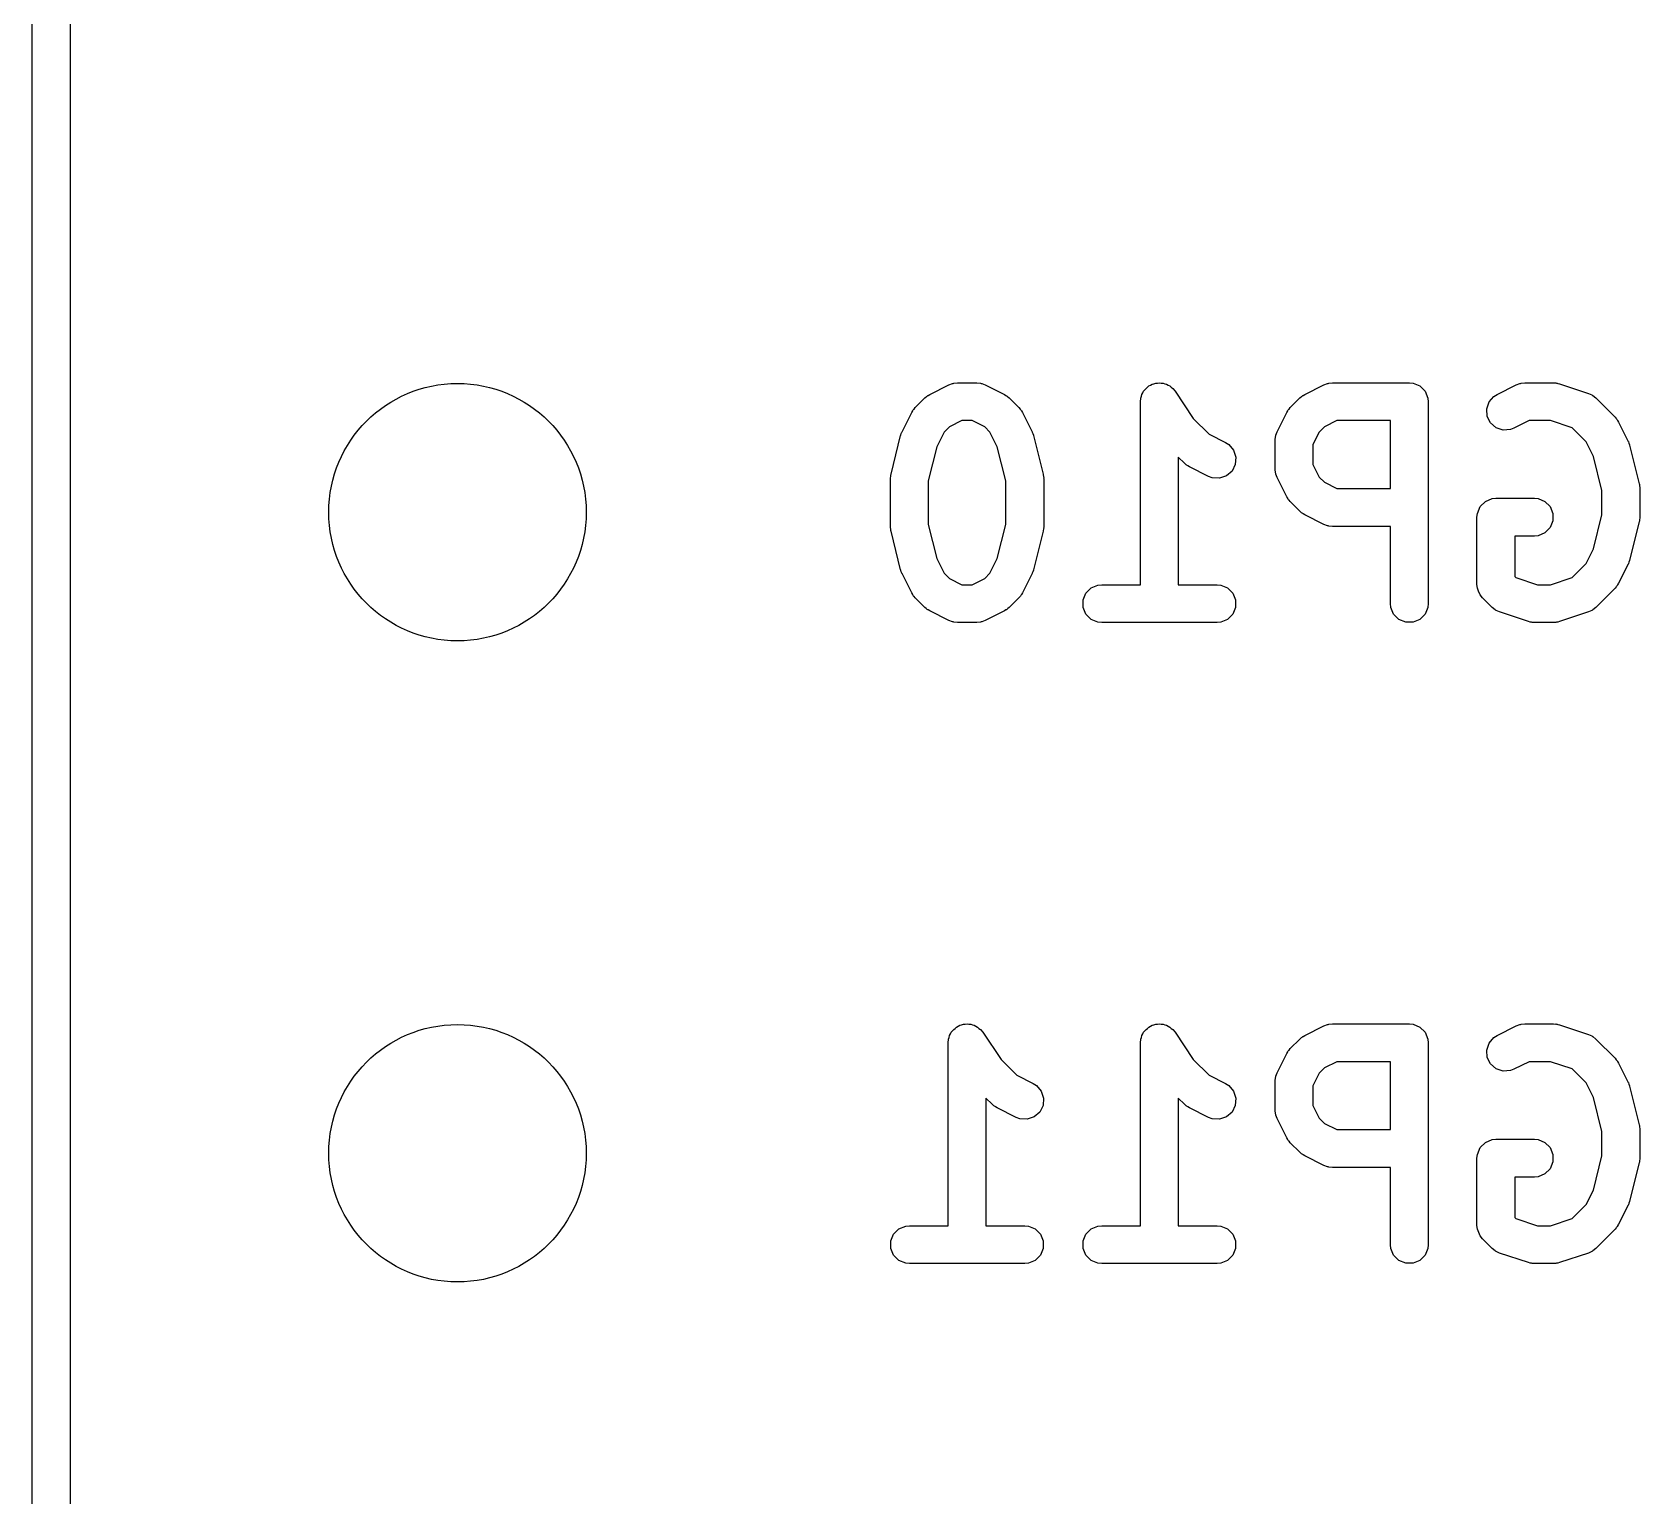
# Model space of a CAD drawing. Extents: x 101 to 222, y -128 to -44.
# Drawn here: x 198.82 to 205.19, y -88.61 to -82.81 of the extents above; entities that cross this region are included whole.
import ezdxf

# ---------------------------------------------------------------- set-up
doc = ezdxf.new("R2010")
doc.units = 0
doc.layers.add('BLACK', color=7, linetype='CONTINUOUS')

msp = doc.modelspace()

# ---------------------------------------------------------------- linework, layer by layer
at = {"layer": 'BLACK', "linetype": 'CONTINUOUS'}
for p, q in [((198.81625, -101.32375), (198.81625, -50.32375)), ((198.96625, -50.39875), (198.96625, -101.24875)), ((202.448661, -84.208963), (202.462393, -84.203708)), ((202.462393, -84.203708), (202.46508, -84.203517)), ((202.46508, -84.203517), (202.46757, -84.202486)), ((202.46757, -84.202486), (202.482202, -84.201045)), ((202.482202, -84.201045), (202.558392, -84.201045)), ((202.558392, -84.201045), (202.573024, -84.202486)), ((202.573024, -84.202486), (202.575513, -84.203517)), ((202.575513, -84.203517), (202.578201, -84.203708)), ((202.578201, -84.203708), (202.591933, -84.208963)), ((203.260781, -84.205297), (203.26757, -84.202486)), ((203.26757, -84.202486), (203.274996, -84.202486)), ((203.274996, -84.202486), (203.28228, -84.201045)), ((203.28228, -84.201045), (203.289485, -84.202486)), ((203.289485, -84.202486), (203.296834, -84.202486)), ((203.296834, -84.202486), (203.303694, -84.205327)), ((203.934375, -84.208963), (203.948107, -84.203708)), ((203.948107, -84.203708), (203.950794, -84.203517)), ((203.950794, -84.203517), (203.953284, -84.202486)), ((203.953284, -84.202486), (203.967916, -84.201045)), ((203.967916, -84.201045), (204.272678, -84.201045)), ((204.272678, -84.201045), (204.28731, -84.202486)), ((204.28731, -84.202486), (204.314346, -84.213685)), ((204.69628, -84.208963), (204.710012, -84.203708)), ((204.710012, -84.203708), (204.712699, -84.203517)), ((204.712699, -84.203517), (204.715189, -84.202486)), ((204.715189, -84.202486), (204.729821, -84.201045)), ((204.729821, -84.201045), (204.844107, -84.201045)), ((204.844107, -84.201045), (204.851512, -84.201774)), ((204.851512, -84.201774), (204.853487, -84.201634)), ((204.853487, -84.201634), (204.856084, -84.202224)), ((204.856084, -84.202224), (204.858739, -84.202486)), ((204.858739, -84.202486), (204.86057, -84.203244)), ((204.86057, -84.203244), (204.867824, -84.204894)), ((204.867824, -84.204894), (204.98211, -84.242989)), ((202.314883, -84.299202), (202.352978, -84.261107)), ((202.352978, -84.261107), (202.358727, -84.256388)), ((202.358727, -84.256388), (202.360027, -84.25489)), ((202.360027, -84.25489), (202.362286, -84.253468)), ((202.362286, -84.253468), (202.364343, -84.25178)), ((202.364343, -84.25178), (202.36617, -84.251022)), ((202.36617, -84.251022), (202.37247, -84.247058)), ((202.37247, -84.247058), (202.448661, -84.208963)), ((202.591933, -84.208963), (202.668124, -84.247058)), ((202.668124, -84.247058), (202.674423, -84.251022)), ((202.674423, -84.251022), (202.676251, -84.25178)), ((202.676251, -84.25178), (202.678307, -84.253468)), ((202.678307, -84.253468), (202.680567, -84.25489)), ((202.680567, -84.25489), (202.681866, -84.256388)), ((202.681866, -84.256388), (202.687616, -84.261107)), ((202.687616, -84.261107), (202.725711, -84.299202)), ((203.207217, -84.275891), (203.208643, -84.261413)), ((203.208643, -84.261413), (203.211484, -84.254552)), ((203.211484, -84.254552), (203.212941, -84.247272)), ((203.212941, -84.247272), (203.217029, -84.241166)), ((203.217029, -84.241166), (203.219842, -84.234377)), ((203.219842, -84.234377), (203.225092, -84.229126)), ((203.225092, -84.229126), (203.229224, -84.222957)), ((203.229224, -84.222957), (203.235338, -84.21888)), ((203.235338, -84.21888), (203.240534, -84.213685)), ((203.240534, -84.213685), (203.247394, -84.210843)), ((203.247394, -84.210843), (203.253573, -84.206724)), ((203.253573, -84.206724), (203.260781, -84.205297)), ((203.303694, -84.205327), (203.310975, -84.206784)), ((203.310975, -84.206784), (203.31708, -84.210872)), ((203.31708, -84.210872), (203.32387, -84.213685)), ((203.32387, -84.213685), (203.32912, -84.218935)), ((203.32912, -84.218935), (203.33529, -84.223067)), ((203.33529, -84.223067), (203.34451, -84.234325)), ((203.34451, -84.234325), (203.344562, -84.234377)), ((203.344562, -84.234377), (203.344571, -84.234399)), ((203.344571, -84.234399), (203.344606, -84.234442)), ((203.344606, -84.234442), (203.416678, -84.34255)), ((203.800598, -84.299202), (203.838693, -84.261107)), ((203.838693, -84.261107), (203.844442, -84.256388)), ((203.844442, -84.256388), (203.845742, -84.25489)), ((203.845742, -84.25489), (203.848001, -84.253468)), ((203.848001, -84.253468), (203.850058, -84.25178)), ((203.850058, -84.25178), (203.851885, -84.251022)), ((203.851885, -84.251022), (203.858185, -84.247058)), ((203.858185, -84.247058), (203.934375, -84.208963)), ((204.314346, -84.213685), (204.335038, -84.234377)), ((204.335038, -84.234377), (204.346237, -84.261413)), ((204.346237, -84.261413), (204.347678, -84.276045)), ((204.588474, -84.276998), (204.607647, -84.25489)), ((204.607647, -84.25489), (204.62009, -84.247058)), ((204.62009, -84.247058), (204.69628, -84.208963)), ((204.98211, -84.242989), (204.995535, -84.248983)), ((204.995535, -84.248983), (204.99757, -84.250748)), ((204.99757, -84.250748), (205.000061, -84.25178)), ((205.000061, -84.25178), (205.011426, -84.261107)), ((205.011426, -84.261107), (205.087616, -84.337297)), ((202.262739, -84.394885), (202.300834, -84.318694)), ((202.300834, -84.318694), (202.304798, -84.312394)), ((202.304798, -84.312394), (202.305556, -84.310567)), ((202.305556, -84.310567), (202.307244, -84.30851)), ((202.307244, -84.30851), (202.308666, -84.306251)), ((202.308666, -84.306251), (202.310164, -84.304951)), ((202.310164, -84.304951), (202.314883, -84.299202)), ((202.725711, -84.299202), (202.730429, -84.304951)), ((202.730429, -84.304951), (202.731928, -84.306251)), ((202.731928, -84.306251), (202.733349, -84.30851)), ((202.733349, -84.30851), (202.735038, -84.310567)), ((202.735038, -84.310567), (202.735795, -84.312394)), ((202.735795, -84.312394), (202.73976, -84.318694)), ((202.73976, -84.318694), (202.777855, -84.394885)), ((203.207202, -84.275967), (203.207217, -84.275891)), ((203.207207, -84.275992), (203.207202, -84.275967)), ((203.207202, -84.276045), (203.207207, -84.275992)), ((203.207202, -85.001045), (203.207202, -84.276045)), ((203.748453, -84.394885), (203.786549, -84.318694)), ((203.786549, -84.318694), (203.790512, -84.312397)), ((203.790512, -84.312397), (203.791271, -84.310567)), ((203.791271, -84.310567), (203.792962, -84.308505)), ((203.792962, -84.308505), (203.794382, -84.306251)), ((203.794382, -84.306251), (203.795877, -84.304954)), ((203.795877, -84.304954), (203.800598, -84.299202)), ((204.347678, -84.276045), (204.347678, -85.076045)), ((204.57922, -84.304759), (204.588474, -84.276998)), ((204.581294, -84.333949), (204.57922, -84.304759)), ((202.262007, -84.39639), (202.262329, -84.395954)), ((202.262329, -84.395954), (202.262739, -84.394885)), ((202.450437, -84.375779), (202.429555, -84.396661)), ((202.499907, -84.351045), (202.450437, -84.375779)), ((202.540687, -84.351045), (202.499907, -84.351045)), ((202.590156, -84.375779), (202.540687, -84.351045)), ((202.611038, -84.396661), (202.590156, -84.375779)), ((202.777855, -84.394885), (202.778264, -84.395954)), ((202.778264, -84.395954), (202.778587, -84.39639)), ((203.416678, -84.34255), (203.47901, -84.404881)), ((203.743198, -84.408616), (203.748453, -84.394885)), ((203.936153, -84.375779), (203.91527, -84.396661)), ((203.985621, -84.351045), (203.936153, -84.375779)), ((204.197678, -84.351045), (203.985621, -84.351045)), ((204.197678, -84.620092), (204.197678, -84.351045)), ((204.594381, -84.360124), (204.581294, -84.333949)), ((204.616489, -84.379297), (204.594381, -84.360124)), ((204.64425, -84.388551), (204.616489, -84.379297)), ((204.67344, -84.386477), (204.64425, -84.388551)), ((204.687172, -84.381222), (204.67344, -84.386477)), ((204.747526, -84.351045), (204.687172, -84.381222)), ((204.831937, -84.351045), (204.747526, -84.351045)), ((204.917879, -84.379692), (204.831937, -84.351045)), ((204.972943, -84.434756), (204.917879, -84.379692)), ((205.087616, -84.337297), (205.092336, -84.343047)), ((205.092336, -84.343047), (205.093833, -84.344346)), ((205.093833, -84.344346), (205.095252, -84.3466)), ((205.095252, -84.3466), (205.096944, -84.348662)), ((205.096944, -84.348662), (205.097702, -84.350494)), ((205.097702, -84.350494), (205.101665, -84.356789)), ((205.101665, -84.356789), (205.13976, -84.43298)), ((202.218965, -84.562617), (202.25706, -84.410236)), ((202.25706, -84.410236), (202.257445, -84.409156)), ((202.257445, -84.409156), (202.257484, -84.408617)), ((202.257484, -84.408617), (202.259811, -84.402535)), ((202.259811, -84.402535), (202.262007, -84.39639)), ((202.400585, -84.454601), (202.366726, -84.59004)), ((202.429555, -84.396661), (202.400585, -84.454601)), ((202.640008, -84.4546), (202.611038, -84.396661)), ((202.673869, -84.590042), (202.640008, -84.4546)), ((202.778587, -84.39639), (202.780785, -84.402541)), ((202.780785, -84.402541), (202.78311, -84.408617)), ((202.78311, -84.408617), (202.783148, -84.409155)), ((202.783148, -84.409155), (202.783534, -84.410235)), ((202.783534, -84.410235), (202.82163, -84.562617)), ((203.47901, -84.404881), (203.544315, -84.437534)), ((203.544315, -84.437534), (203.556758, -84.445366)), ((203.556758, -84.445366), (203.575931, -84.467474)), ((203.740535, -84.428426), (203.741976, -84.413794)), ((203.740535, -84.542711), (203.740535, -84.428426)), ((203.741976, -84.413794), (203.743006, -84.411305)), ((203.743006, -84.411305), (203.743198, -84.408616)), ((203.91527, -84.396661), (203.890535, -84.446131)), ((203.890535, -84.446131), (203.890535, -84.525005)), ((205.001913, -84.492695), (204.972943, -84.434756)), ((205.13976, -84.43298), (205.140169, -84.434049)), ((205.140169, -84.434049), (205.140492, -84.434485)), ((205.140492, -84.434485), (205.14269, -84.440636)), ((205.14269, -84.440636), (205.145015, -84.446712)), ((205.145015, -84.446712), (205.145053, -84.44725)), ((205.145053, -84.44725), (205.145439, -84.44833)), ((205.145439, -84.44833), (205.183535, -84.600712)), ((203.38155, -84.519554), (203.357202, -84.495205)), ((203.357202, -84.495205), (203.357202, -85.001045)), ((203.387299, -84.524272), (203.38155, -84.519554)), ((203.575931, -84.467474), (203.585185, -84.495235)), ((203.585185, -84.495235), (203.583111, -84.524425)), ((205.035774, -84.628137), (205.001913, -84.492695)), ((202.216726, -84.580807), (202.216977, -84.578253)), ((202.216726, -84.771283), (202.216726, -84.580807)), ((202.216815, -84.577162), (202.217623, -84.571689)), ((202.216977, -84.578253), (202.216815, -84.577162)), ((202.217623, -84.571689), (202.218167, -84.566175)), ((202.218167, -84.566175), (202.21859, -84.565153)), ((202.21859, -84.565153), (202.218965, -84.562617)), ((202.82163, -84.562617), (202.822005, -84.565153)), ((202.822005, -84.565153), (202.822428, -84.566175)), ((202.822428, -84.566175), (202.82297, -84.571687)), ((202.82297, -84.571687), (202.82378, -84.577161)), ((202.82378, -84.577161), (202.823617, -84.578253)), ((202.823617, -84.578253), (202.823869, -84.580807)), ((202.823869, -84.580807), (202.823869, -84.771283)), ((203.388599, -84.525771), (203.387299, -84.524272)), ((203.390858, -84.527192), (203.388599, -84.525771)), ((203.392915, -84.528881), (203.390858, -84.527192)), ((203.394742, -84.529638), (203.392915, -84.528881)), ((203.401042, -84.533603), (203.394742, -84.529638)), ((203.477233, -84.571698), (203.401042, -84.533603)), ((203.490965, -84.576953), (203.477233, -84.571698)), ((203.520155, -84.579027), (203.490965, -84.576953)), ((203.547916, -84.569773), (203.520155, -84.579027)), ((203.570024, -84.5506), (203.547916, -84.569773)), ((203.583111, -84.524425), (203.570024, -84.5506)), ((203.741976, -84.557343), (203.740535, -84.542711)), ((203.743006, -84.559831), (203.741976, -84.557343)), ((203.743198, -84.562521), (203.743006, -84.559831)), ((203.748453, -84.576252), (203.743198, -84.562521)), ((203.786549, -84.652443), (203.748453, -84.576252)), ((203.890535, -84.525005), (203.91527, -84.574475)), ((203.91527, -84.574475), (203.936153, -84.595358)), ((202.366726, -84.59004), (202.366726, -84.762049)), ((202.673869, -84.762047), (202.673869, -84.590042)), ((203.936153, -84.595358), (203.985621, -84.620092)), ((203.985621, -84.620092), (204.197678, -84.620092)), ((205.035774, -84.723952), (205.035774, -84.628137)), ((205.183535, -84.600712), (205.18391, -84.603248)), ((205.18391, -84.603248), (205.184333, -84.60427)), ((205.184333, -84.60427), (205.184875, -84.609782)), ((205.184875, -84.609782), (205.185685, -84.615256)), ((205.185685, -84.615256), (205.185522, -84.616348)), ((205.185522, -84.616348), (205.185774, -84.618902)), ((205.185774, -84.618902), (205.185774, -84.733188)), ((203.790512, -84.658739), (203.786549, -84.652443)), ((203.791271, -84.66057), (203.790512, -84.658739)), ((203.792962, -84.662631), (203.791271, -84.66057)), ((203.794382, -84.664886), (203.792962, -84.662631)), ((203.795877, -84.666182), (203.794382, -84.664886)), ((203.800598, -84.671935), (203.795877, -84.666182)), ((203.838693, -84.71003), (203.800598, -84.671935)), ((203.844442, -84.714748), (203.838693, -84.71003)), ((204.541976, -84.718556), (204.553175, -84.69152)), ((204.553175, -84.69152), (204.573867, -84.670828)), ((204.573867, -84.670828), (204.600903, -84.659629)), ((204.600903, -84.659629), (204.615535, -84.658188)), ((204.615535, -84.658188), (204.767916, -84.658188)), ((204.767916, -84.658188), (204.782548, -84.659629)), ((204.782548, -84.659629), (204.809584, -84.670828)), ((204.809584, -84.670828), (204.830276, -84.69152)), ((204.830276, -84.69152), (204.841475, -84.718556)), ((202.216977, -84.773836), (202.216726, -84.771283)), ((202.216815, -84.774928), (202.216977, -84.773836)), ((202.217623, -84.7804), (202.216815, -84.774928)), ((202.366726, -84.762049), (202.400585, -84.897488)), ((202.640008, -84.897488), (202.673869, -84.762047)), ((202.82378, -84.774929), (202.82297, -84.780402)), ((202.823869, -84.771283), (202.823617, -84.773836)), ((202.823617, -84.773836), (202.82378, -84.774929)), ((203.845742, -84.716247), (203.844442, -84.714748)), ((203.848001, -84.717668), (203.845742, -84.716247)), ((203.850058, -84.719357), (203.848001, -84.717668)), ((203.851885, -84.720114), (203.850058, -84.719357)), ((203.858185, -84.724079), (203.851885, -84.720114)), ((203.934375, -84.762174), (203.858185, -84.724079)), ((203.948107, -84.767429), (203.934375, -84.762174)), ((203.950794, -84.767619), (203.948107, -84.767429)), ((203.953284, -84.768651), (203.950794, -84.767619)), ((203.967916, -84.770092), (203.953284, -84.768651)), ((204.197678, -84.770092), (203.967916, -84.770092)), ((204.197678, -85.076045), (204.197678, -84.770092)), ((204.540535, -84.733188), (204.541976, -84.718556)), ((204.540535, -84.999854), (204.540535, -84.733188)), ((204.830276, -84.774856), (204.809584, -84.795548)), ((204.841475, -84.74782), (204.830276, -84.774856)), ((204.841475, -84.718556), (204.841475, -84.74782)), ((205.001913, -84.859393), (205.035774, -84.723952)), ((205.183535, -84.751378), (205.145439, -84.90376)), ((205.18391, -84.748841), (205.183535, -84.751378)), ((205.184333, -84.74782), (205.18391, -84.748841)), ((205.184875, -84.742307), (205.184333, -84.74782)), ((205.185685, -84.736834), (205.184875, -84.742307)), ((205.185774, -84.733188), (205.185522, -84.735741)), ((205.185522, -84.735741), (205.185685, -84.736834)), ((202.218167, -84.785915), (202.217623, -84.7804)), ((202.21859, -84.786936), (202.218167, -84.785915)), ((202.218965, -84.789473), (202.21859, -84.786936)), ((202.25706, -84.941854), (202.218965, -84.789473)), ((202.82163, -84.789473), (202.783534, -84.941855)), ((202.822005, -84.786936), (202.82163, -84.789473)), ((202.822428, -84.785915), (202.822005, -84.786936)), ((202.82297, -84.780402), (202.822428, -84.785915)), ((204.767916, -84.808188), (204.690535, -84.808188)), ((204.690535, -84.808188), (204.690535, -84.968788)), ((204.782548, -84.806747), (204.767916, -84.808188)), ((204.809584, -84.795548), (204.782548, -84.806747)), ((202.400585, -84.897488), (202.429555, -84.955427)), ((202.611038, -84.955427), (202.640008, -84.897488)), ((204.972943, -84.917332), (205.001913, -84.859393)), ((205.145015, -84.905378), (205.14269, -84.911453)), ((205.145053, -84.904839), (205.145015, -84.905378)), ((205.145439, -84.90376), (205.145053, -84.904839)), ((202.257445, -84.942933), (202.25706, -84.941854)), ((202.257484, -84.943473), (202.257445, -84.942933)), ((202.259811, -84.949554), (202.257484, -84.943473)), ((202.262007, -84.9557), (202.259811, -84.949554)), ((202.262329, -84.956135), (202.262007, -84.9557)), ((202.262739, -84.957205), (202.262329, -84.956135)), ((202.300834, -85.033395), (202.262739, -84.957205)), ((202.429555, -84.955427), (202.450438, -84.976311)), ((202.590155, -84.976311), (202.611038, -84.955427)), ((202.777855, -84.957205), (202.73976, -85.033395)), ((202.778264, -84.956135), (202.777855, -84.957205)), ((202.778587, -84.9557), (202.778264, -84.956135)), ((202.780785, -84.949548), (202.778587, -84.9557)), ((202.78311, -84.943473), (202.780785, -84.949548)), ((202.783148, -84.942934), (202.78311, -84.943473)), ((202.783534, -84.941855), (202.783148, -84.942934)), ((204.690535, -84.968788), (204.694145, -84.972398)), ((204.917878, -84.972398), (204.972943, -84.917332)), ((205.13976, -84.91911), (205.101665, -84.9953)), ((205.140169, -84.91804), (205.13976, -84.91911)), ((205.140492, -84.917605), (205.140169, -84.91804)), ((205.14269, -84.911453), (205.140492, -84.917605)), ((202.450438, -84.976311), (202.499907, -85.001045)), ((202.499907, -85.001045), (202.540687, -85.001045)), ((202.540687, -85.001045), (202.590155, -84.976311)), ((202.991271, -85.034377), (203.011963, -85.013685)), ((203.011963, -85.013685), (203.038999, -85.002486)), ((203.038999, -85.002486), (203.053631, -85.001045)), ((203.053631, -85.001045), (203.207202, -85.001045)), ((203.357202, -85.001045), (203.510774, -85.001045)), ((203.510774, -85.001045), (203.525406, -85.002486)), ((203.525406, -85.002486), (203.552442, -85.013685)), ((203.552442, -85.013685), (203.573134, -85.034377)), ((204.541976, -85.014486), (204.540535, -84.999854)), ((204.547125, -85.026916), (204.541976, -85.014486)), ((204.553175, -85.041522), (204.547125, -85.026916)), ((204.694145, -84.972398), (204.780086, -85.001045)), ((204.780086, -85.001045), (204.831937, -85.001045)), ((204.831937, -85.001045), (204.917878, -84.972398)), ((205.087617, -85.014791), (205.011426, -85.090983)), ((205.092334, -85.009042), (205.087617, -85.014791)), ((205.093833, -85.007743), (205.092334, -85.009042)), ((205.095254, -85.005484), (205.093833, -85.007743)), ((205.096944, -85.003426), (205.095254, -85.005484)), ((205.097701, -85.001596), (205.096944, -85.003426)), ((205.101665, -84.9953), (205.097701, -85.001596)), ((202.304797, -85.039691), (202.300834, -85.033395)), ((202.305555, -85.041521), (202.304797, -85.039691)), ((202.307244, -85.043579), (202.305555, -85.041521)), ((202.308666, -85.045838), (202.307244, -85.043579)), ((202.310164, -85.047137), (202.308666, -85.045838)), ((202.314882, -85.052886), (202.310164, -85.047137)), ((202.352977, -85.090982), (202.314882, -85.052886)), ((202.358728, -85.095702), (202.352977, -85.090982)), ((202.360027, -85.0972), (202.358728, -85.095702)), ((202.681867, -85.0957), (202.680567, -85.0972)), ((202.687617, -85.090982), (202.681867, -85.0957)), ((202.725712, -85.052886), (202.687617, -85.090982)), ((202.730429, -85.047137), (202.725712, -85.052886)), ((202.731928, -85.045838), (202.730429, -85.047137)), ((202.733349, -85.043579), (202.731928, -85.045838)), ((202.735039, -85.041521), (202.733349, -85.043579)), ((202.735796, -85.039691), (202.735039, -85.041521)), ((202.73976, -85.033395), (202.735796, -85.039691)), ((202.980072, -85.061413), (202.991271, -85.034377)), ((202.980072, -85.090677), (202.980072, -85.061413)), ((202.991271, -85.117713), (202.980072, -85.090677)), ((203.573134, -85.034377), (203.584333, -85.061413)), ((203.584333, -85.090677), (203.573134, -85.117713)), ((203.584333, -85.061413), (203.584333, -85.090677)), ((204.199119, -85.090677), (204.197678, -85.076045)), ((204.210318, -85.117713), (204.199119, -85.090677)), ((204.346237, -85.090677), (204.335038, -85.117713)), ((204.347678, -85.076045), (204.346237, -85.090677)), ((204.562502, -85.052887), (204.553175, -85.041522)), ((204.600598, -85.090983), (204.562502, -85.052887)), ((204.611963, -85.100311), (204.600598, -85.090983)), ((205.011426, -85.090983), (205.000061, -85.10031)), ((202.362282, -85.098619), (202.360027, -85.0972)), ((202.364342, -85.10031), (202.362282, -85.098619)), ((202.366172, -85.101068), (202.364342, -85.10031)), ((202.37247, -85.105032), (202.366172, -85.101068)), ((202.448661, -85.143127), (202.37247, -85.105032)), ((202.462393, -85.148382), (202.448661, -85.143127)), ((202.46508, -85.148572), (202.462393, -85.148382)), ((202.46757, -85.149604), (202.46508, -85.148572)), ((202.482202, -85.151045), (202.46757, -85.149604)), ((202.558392, -85.151045), (202.482202, -85.151045)), ((202.573024, -85.149604), (202.558392, -85.151045)), ((202.575513, -85.148572), (202.573024, -85.149604)), ((202.578201, -85.148382), (202.575513, -85.148572)), ((202.591933, -85.143127), (202.578201, -85.148382)), ((202.668124, -85.105032), (202.591933, -85.143127)), ((202.674423, -85.101067), (202.668124, -85.105032)), ((202.676251, -85.10031), (202.674423, -85.101067)), ((202.678307, -85.098622), (202.676251, -85.10031)), ((202.680567, -85.0972), (202.678307, -85.098622)), ((203.011963, -85.138405), (202.991271, -85.117713)), ((203.038999, -85.149604), (203.011963, -85.138405)), ((203.053631, -85.151045), (203.038999, -85.149604)), ((203.510774, -85.151045), (203.053631, -85.151045)), ((203.525406, -85.149604), (203.510774, -85.151045)), ((203.552442, -85.138405), (203.525406, -85.149604)), ((203.573134, -85.117713), (203.552442, -85.138405)), ((204.23101, -85.138405), (204.210318, -85.117713)), ((204.258046, -85.149604), (204.23101, -85.138405)), ((204.28731, -85.149604), (204.258046, -85.149604)), ((204.314346, -85.138405), (204.28731, -85.149604)), ((204.335038, -85.117713), (204.314346, -85.138405)), ((204.614453, -85.101342), (204.611963, -85.100311)), ((204.616488, -85.103107), (204.614453, -85.101342)), ((204.629914, -85.109101), (204.616488, -85.103107)), ((204.744199, -85.147196), (204.629914, -85.109101)), ((204.751452, -85.148845), (204.744199, -85.147196)), ((204.753284, -85.149604), (204.751452, -85.148845)), ((204.755938, -85.149865), (204.753284, -85.149604)), ((204.758536, -85.150456), (204.755938, -85.149865)), ((204.76051, -85.150315), (204.758536, -85.150456)), ((204.767916, -85.151045), (204.76051, -85.150315)), ((204.844107, -85.151045), (204.767916, -85.151045)), ((204.851512, -85.150315), (204.844107, -85.151045)), ((204.853487, -85.150456), (204.851512, -85.150315)), ((204.856084, -85.149865), (204.853487, -85.150456)), ((204.858739, -85.149604), (204.856084, -85.149865)), ((204.86057, -85.148845), (204.858739, -85.149604)), ((204.867824, -85.147196), (204.86057, -85.148845)), ((204.98211, -85.109101), (204.867824, -85.147196)), ((204.995535, -85.103107), (204.98211, -85.109101)), ((204.99757, -85.101341), (204.995535, -85.103107)), ((205.000061, -85.10031), (204.99757, -85.101341)), ((202.478629, -86.753685), (202.485489, -86.750843)), ((202.485489, -86.750843), (202.491668, -86.746724)), ((202.491668, -86.746724), (202.498876, -86.745297)), ((202.498876, -86.745297), (202.505665, -86.742486)), ((202.505665, -86.742486), (202.513091, -86.742486)), ((202.513091, -86.742486), (202.520375, -86.741045)), ((202.520375, -86.741045), (202.52758, -86.742486)), ((202.52758, -86.742486), (202.534929, -86.742486)), ((202.534929, -86.742486), (202.541789, -86.745327)), ((202.541789, -86.745327), (202.54907, -86.746784)), ((202.54907, -86.746784), (202.555175, -86.750872)), ((202.555175, -86.750872), (202.561965, -86.753685)), ((203.240534, -86.753685), (203.247394, -86.750843)), ((203.247394, -86.750843), (203.253573, -86.746724)), ((203.253573, -86.746724), (203.260781, -86.745297)), ((203.260781, -86.745297), (203.26757, -86.742486)), ((203.26757, -86.742486), (203.274996, -86.742486)), ((203.274996, -86.742486), (203.28228, -86.741045)), ((203.28228, -86.741045), (203.289485, -86.742486)), ((203.289485, -86.742486), (203.296834, -86.742486)), ((203.296834, -86.742486), (203.303694, -86.745327)), ((203.303694, -86.745327), (203.310975, -86.746784)), ((203.310975, -86.746784), (203.31708, -86.750872)), ((203.31708, -86.750872), (203.32387, -86.753685)), ((203.858185, -86.787058), (203.934375, -86.748963)), ((203.934375, -86.748963), (203.948107, -86.743708)), ((203.948107, -86.743708), (203.950794, -86.743517)), ((203.950794, -86.743517), (203.953284, -86.742486)), ((203.953284, -86.742486), (203.967916, -86.741045)), ((203.967916, -86.741045), (204.272678, -86.741045)), ((204.272678, -86.741045), (204.28731, -86.742486)), ((204.28731, -86.742486), (204.314346, -86.753685)), ((204.62009, -86.787058), (204.69628, -86.748963)), ((204.69628, -86.748963), (204.710012, -86.743708)), ((204.710012, -86.743708), (204.712699, -86.743517)), ((204.712699, -86.743517), (204.715189, -86.742486)), ((204.715189, -86.742486), (204.729821, -86.741045)), ((204.729821, -86.741045), (204.844107, -86.741045)), ((204.844107, -86.741045), (204.851512, -86.741774)), ((204.851512, -86.741774), (204.853487, -86.741634)), ((204.853487, -86.741634), (204.856084, -86.742224)), ((204.856084, -86.742224), (204.858739, -86.742486)), ((204.858739, -86.742486), (204.86057, -86.743244)), ((204.86057, -86.743244), (204.867824, -86.744894)), ((204.867824, -86.744894), (204.98211, -86.782989)), ((202.445297, -86.815967), (202.445312, -86.815891)), ((202.445302, -86.815992), (202.445297, -86.815967)), ((202.445297, -86.816045), (202.445302, -86.815992)), ((202.445297, -87.541045), (202.445297, -86.816045)), ((202.445312, -86.815891), (202.446738, -86.801413)), ((202.446738, -86.801413), (202.449579, -86.794552)), ((202.449579, -86.794552), (202.451036, -86.787272)), ((202.451036, -86.787272), (202.455124, -86.781166)), ((202.455124, -86.781166), (202.457937, -86.774377)), ((202.457937, -86.774377), (202.463187, -86.769126)), ((202.463187, -86.769126), (202.467319, -86.762957)), ((202.467319, -86.762957), (202.473433, -86.75888)), ((202.473433, -86.75888), (202.478629, -86.753685)), ((202.561965, -86.753685), (202.567215, -86.758935)), ((202.567215, -86.758935), (202.573385, -86.763067)), ((202.573385, -86.763067), (202.582605, -86.774325)), ((202.582605, -86.774325), (202.582657, -86.774377)), ((202.582657, -86.774377), (202.582666, -86.774399)), ((202.582666, -86.774399), (202.582701, -86.774442)), ((202.582701, -86.774442), (202.654773, -86.88255)), ((203.207202, -86.815967), (203.207217, -86.815891)), ((203.207207, -86.815992), (203.207202, -86.815967)), ((203.207202, -86.816045), (203.207207, -86.815992)), ((203.207202, -87.541045), (203.207202, -86.816045)), ((203.207217, -86.815891), (203.208643, -86.801413)), ((203.208643, -86.801413), (203.211484, -86.794552)), ((203.211484, -86.794552), (203.212941, -86.787272)), ((203.212941, -86.787272), (203.217029, -86.781166)), ((203.217029, -86.781166), (203.219842, -86.774377)), ((203.219842, -86.774377), (203.225092, -86.769126)), ((203.225092, -86.769126), (203.229224, -86.762957)), ((203.229224, -86.762957), (203.235338, -86.75888)), ((203.235338, -86.75888), (203.240534, -86.753685)), ((203.32387, -86.753685), (203.32912, -86.758935)), ((203.32912, -86.758935), (203.33529, -86.763067)), ((203.33529, -86.763067), (203.34451, -86.774325)), ((203.34451, -86.774325), (203.344562, -86.774377)), ((203.344562, -86.774377), (203.344571, -86.774399)), ((203.344571, -86.774399), (203.344606, -86.774442)), ((203.344606, -86.774442), (203.416678, -86.88255)), ((203.800598, -86.839202), (203.838693, -86.801107)), ((203.838693, -86.801107), (203.844442, -86.796388)), ((203.844442, -86.796388), (203.845742, -86.79489)), ((203.845742, -86.79489), (203.848001, -86.793468)), ((203.848001, -86.793468), (203.850058, -86.79178)), ((203.850058, -86.79178), (203.851885, -86.791022)), ((203.851885, -86.791022), (203.858185, -86.787058)), ((204.314346, -86.753685), (204.335038, -86.774377)), ((204.335038, -86.774377), (204.346237, -86.801413)), ((204.346237, -86.801413), (204.347678, -86.816045)), ((204.347678, -86.816045), (204.347678, -87.616045)), ((204.588474, -86.816998), (204.607647, -86.79489)), ((204.607647, -86.79489), (204.62009, -86.787058)), ((204.98211, -86.782989), (204.995535, -86.788983)), ((204.995535, -86.788983), (204.99757, -86.790748)), ((204.99757, -86.790748), (205.000061, -86.79178)), ((205.000061, -86.79178), (205.011426, -86.801107)), ((205.011426, -86.801107), (205.087616, -86.877297)), ((203.748453, -86.934885), (203.786549, -86.858694)), ((203.786549, -86.858694), (203.790512, -86.852397)), ((203.790512, -86.852397), (203.791271, -86.850567)), ((203.791271, -86.850567), (203.792962, -86.848505)), ((203.792962, -86.848505), (203.794382, -86.846251)), ((203.794382, -86.846251), (203.795877, -86.844954)), ((203.795877, -86.844954), (203.800598, -86.839202)), ((204.57922, -86.844759), (204.588474, -86.816998)), ((204.581294, -86.873949), (204.57922, -86.844759)), ((204.594381, -86.900124), (204.581294, -86.873949)), ((205.087616, -86.877297), (205.092336, -86.883047)), ((202.654773, -86.88255), (202.717105, -86.944881)), ((203.416678, -86.88255), (203.47901, -86.944881)), ((203.743198, -86.948616), (203.748453, -86.934885)), ((203.91527, -86.936661), (203.890535, -86.986131)), ((203.936153, -86.915779), (203.91527, -86.936661)), ((203.985621, -86.891045), (203.936153, -86.915779)), ((204.197678, -86.891045), (203.985621, -86.891045)), ((204.197678, -87.160092), (204.197678, -86.891045)), ((204.616489, -86.919297), (204.594381, -86.900124)), ((204.64425, -86.928551), (204.616489, -86.919297)), ((204.67344, -86.926477), (204.64425, -86.928551)), ((204.687172, -86.921222), (204.67344, -86.926477)), ((204.747526, -86.891045), (204.687172, -86.921222)), ((204.831937, -86.891045), (204.747526, -86.891045)), ((204.917879, -86.919692), (204.831937, -86.891045)), ((204.972943, -86.974756), (204.917879, -86.919692)), ((205.092336, -86.883047), (205.093833, -86.884346)), ((205.093833, -86.884346), (205.095252, -86.8866)), ((205.095252, -86.8866), (205.096944, -86.888662)), ((205.096944, -86.888662), (205.097702, -86.890494)), ((205.097702, -86.890494), (205.101665, -86.896789)), ((205.101665, -86.896789), (205.13976, -86.97298)), ((202.717105, -86.944881), (202.78241, -86.977534)), ((202.78241, -86.977534), (202.794853, -86.985366)), ((202.794853, -86.985366), (202.814026, -87.007474)), ((202.814026, -87.007474), (202.82328, -87.035235)), ((203.47901, -86.944881), (203.544315, -86.977534)), ((203.544315, -86.977534), (203.556758, -86.985366)), ((203.556758, -86.985366), (203.575931, -87.007474)), ((203.575931, -87.007474), (203.585185, -87.035235)), ((203.740535, -86.968426), (203.741976, -86.953794)), ((203.740535, -87.082711), (203.740535, -86.968426)), ((203.741976, -86.953794), (203.743006, -86.951305)), ((203.743006, -86.951305), (203.743198, -86.948616)), ((203.890535, -86.986131), (203.890535, -87.065005)), ((205.001913, -87.032695), (204.972943, -86.974756)), ((205.13976, -86.97298), (205.140169, -86.974049)), ((205.140169, -86.974049), (205.140492, -86.974485)), ((205.140492, -86.974485), (205.14269, -86.980636)), ((205.14269, -86.980636), (205.145015, -86.986712)), ((205.145015, -86.986712), (205.145053, -86.98725)), ((205.145053, -86.98725), (205.145439, -86.98833)), ((205.145439, -86.98833), (205.183535, -87.140712)), ((202.619645, -87.059554), (202.595297, -87.035205)), ((202.595297, -87.035205), (202.595297, -87.541045)), ((202.625394, -87.064272), (202.619645, -87.059554)), ((202.626694, -87.065771), (202.625394, -87.064272)), ((202.628953, -87.067192), (202.626694, -87.065771)), ((202.63101, -87.068881), (202.628953, -87.067192)), ((202.632837, -87.069638), (202.63101, -87.068881)), ((202.639137, -87.073603), (202.632837, -87.069638)), ((202.821206, -87.064425), (202.808119, -87.0906)), ((202.82328, -87.035235), (202.821206, -87.064425)), ((203.38155, -87.059554), (203.357202, -87.035205)), ((203.357202, -87.035205), (203.357202, -87.541045)), ((203.387299, -87.064272), (203.38155, -87.059554)), ((203.388599, -87.065771), (203.387299, -87.064272)), ((203.390858, -87.067192), (203.388599, -87.065771)), ((203.392915, -87.068881), (203.390858, -87.067192)), ((203.394742, -87.069638), (203.392915, -87.068881)), ((203.401042, -87.073603), (203.394742, -87.069638)), ((203.583111, -87.064425), (203.570024, -87.0906)), ((203.585185, -87.035235), (203.583111, -87.064425)), ((203.890535, -87.065005), (203.91527, -87.114475)), ((205.035774, -87.168137), (205.001913, -87.032695)), ((202.715328, -87.111698), (202.639137, -87.073603)), ((202.72906, -87.116953), (202.715328, -87.111698)), ((202.75825, -87.119027), (202.72906, -87.116953)), ((202.786011, -87.109773), (202.75825, -87.119027)), ((202.808119, -87.0906), (202.786011, -87.109773)), ((203.477233, -87.111698), (203.401042, -87.073603)), ((203.490965, -87.116953), (203.477233, -87.111698)), ((203.520155, -87.119027), (203.490965, -87.116953)), ((203.547916, -87.109773), (203.520155, -87.119027)), ((203.570024, -87.0906), (203.547916, -87.109773)), ((203.741976, -87.097343), (203.740535, -87.082711)), ((203.743006, -87.099831), (203.741976, -87.097343)), ((203.743198, -87.102521), (203.743006, -87.099831)), ((203.748453, -87.116252), (203.743198, -87.102521)), ((203.786549, -87.192443), (203.748453, -87.116252)), ((203.91527, -87.114475), (203.936153, -87.135358)), ((203.790512, -87.198739), (203.786549, -87.192443)), ((203.791271, -87.20057), (203.790512, -87.198739)), ((203.936153, -87.135358), (203.985621, -87.160092)), ((203.985621, -87.160092), (204.197678, -87.160092)), ((204.600903, -87.199629), (204.615535, -87.198188)), ((204.615535, -87.198188), (204.767916, -87.198188)), ((204.767916, -87.198188), (204.782548, -87.199629)), ((205.035774, -87.263952), (205.035774, -87.168137)), ((205.183535, -87.140712), (205.18391, -87.143248)), ((205.18391, -87.143248), (205.184333, -87.14427)), ((205.184333, -87.14427), (205.184875, -87.149782)), ((205.184875, -87.149782), (205.185685, -87.155256)), ((205.185685, -87.155256), (205.185522, -87.156348)), ((205.185522, -87.156348), (205.185774, -87.158902)), ((205.185774, -87.158902), (205.185774, -87.273188)), ((203.792962, -87.202631), (203.791271, -87.20057)), ((203.794382, -87.204886), (203.792962, -87.202631)), ((203.795877, -87.206182), (203.794382, -87.204886)), ((203.800598, -87.211935), (203.795877, -87.206182)), ((203.838693, -87.25003), (203.800598, -87.211935)), ((203.844442, -87.254748), (203.838693, -87.25003)), ((203.845742, -87.256247), (203.844442, -87.254748)), ((203.848001, -87.257668), (203.845742, -87.256247)), ((203.850058, -87.259357), (203.848001, -87.257668)), ((203.851885, -87.260114), (203.850058, -87.259357)), ((203.858185, -87.264079), (203.851885, -87.260114)), ((204.540535, -87.273188), (204.541976, -87.258556)), ((204.541976, -87.258556), (204.553175, -87.23152)), ((204.553175, -87.23152), (204.573867, -87.210828)), ((204.573867, -87.210828), (204.600903, -87.199629)), ((204.782548, -87.199629), (204.809584, -87.210828)), ((204.809584, -87.210828), (204.830276, -87.23152)), ((204.830276, -87.23152), (204.841475, -87.258556)), ((204.841475, -87.258556), (204.841475, -87.28782)), ((203.934375, -87.302174), (203.858185, -87.264079)), ((203.948107, -87.307429), (203.934375, -87.302174)), ((203.950794, -87.307619), (203.948107, -87.307429)), ((203.953284, -87.308651), (203.950794, -87.307619)), ((203.967916, -87.310092), (203.953284, -87.308651)), ((204.197678, -87.310092), (203.967916, -87.310092)), ((204.197678, -87.616045), (204.197678, -87.310092)), ((204.540535, -87.539854), (204.540535, -87.273188)), ((204.830276, -87.314856), (204.809584, -87.335548)), ((204.841475, -87.28782), (204.830276, -87.314856)), ((205.001913, -87.399393), (205.035774, -87.263952)), ((205.183535, -87.291378), (205.145439, -87.44376)), ((205.18391, -87.288841), (205.183535, -87.291378)), ((205.184333, -87.28782), (205.18391, -87.288841)), ((205.184875, -87.282307), (205.184333, -87.28782)), ((205.185685, -87.276834), (205.184875, -87.282307)), ((205.185774, -87.273188), (205.185522, -87.275741)), ((205.185522, -87.275741), (205.185685, -87.276834)), ((204.767916, -87.348188), (204.690535, -87.348188)), ((204.690535, -87.348188), (204.690535, -87.508788)), ((204.782548, -87.346747), (204.767916, -87.348188)), ((204.809584, -87.335548), (204.782548, -87.346747)), ((204.972943, -87.457332), (205.001913, -87.399393)), ((205.14269, -87.451453), (205.140492, -87.457605)), ((205.145015, -87.445378), (205.14269, -87.451453)), ((205.145053, -87.444839), (205.145015, -87.445378)), ((205.145439, -87.44376), (205.145053, -87.444839)), ((204.690535, -87.508788), (204.694145, -87.512398)), ((204.694145, -87.512398), (204.780086, -87.541045)), ((204.831937, -87.541045), (204.917878, -87.512398)), ((204.917878, -87.512398), (204.972943, -87.457332)), ((205.13976, -87.45911), (205.101665, -87.5353)), ((205.140169, -87.45804), (205.13976, -87.45911)), ((205.140492, -87.457605), (205.140169, -87.45804)), ((202.218167, -87.601413), (202.229366, -87.574377)), ((202.229366, -87.574377), (202.250058, -87.553685)), ((202.250058, -87.553685), (202.277094, -87.542486)), ((202.277094, -87.542486), (202.291726, -87.541045)), ((202.291726, -87.541045), (202.445297, -87.541045)), ((202.595297, -87.541045), (202.748869, -87.541045)), ((202.748869, -87.541045), (202.763501, -87.542486)), ((202.763501, -87.542486), (202.790537, -87.553685)), ((202.790537, -87.553685), (202.811229, -87.574377)), ((202.811229, -87.574377), (202.822428, -87.601413)), ((202.980072, -87.601413), (202.991271, -87.574377)), ((202.991271, -87.574377), (203.011963, -87.553685)), ((203.011963, -87.553685), (203.038999, -87.542486)), ((203.038999, -87.542486), (203.053631, -87.541045)), ((203.053631, -87.541045), (203.207202, -87.541045)), ((203.357202, -87.541045), (203.510774, -87.541045)), ((203.510774, -87.541045), (203.525406, -87.542486)), ((203.525406, -87.542486), (203.552442, -87.553685)), ((203.552442, -87.553685), (203.573134, -87.574377)), ((203.573134, -87.574377), (203.584333, -87.601413)), ((204.541976, -87.554486), (204.540535, -87.539854)), ((204.544678, -87.561009), (204.541976, -87.554486)), ((204.553175, -87.581522), (204.544678, -87.561009)), ((204.780086, -87.541045), (204.831937, -87.541045)), ((205.087617, -87.554791), (205.011426, -87.630983)), ((205.092334, -87.549042), (205.087617, -87.554791)), ((205.093833, -87.547743), (205.092334, -87.549042)), ((205.095254, -87.545484), (205.093833, -87.547743)), ((205.096944, -87.543426), (205.095254, -87.545484)), ((205.097701, -87.541596), (205.096944, -87.543426)), ((205.101665, -87.5353), (205.097701, -87.541596)), ((202.218167, -87.630677), (202.218167, -87.601413)), ((202.229366, -87.657713), (202.218167, -87.630677)), ((202.822428, -87.630677), (202.811229, -87.657713)), ((202.822428, -87.601413), (202.822428, -87.630677)), ((202.980072, -87.630677), (202.980072, -87.601413)), ((202.991271, -87.657713), (202.980072, -87.630677)), ((203.584333, -87.630677), (203.573134, -87.657713)), ((203.584333, -87.601413), (203.584333, -87.630677)), ((204.199119, -87.630677), (204.197678, -87.616045)), ((204.210318, -87.657713), (204.199119, -87.630677)), ((204.346237, -87.630677), (204.335038, -87.657713)), ((204.347678, -87.616045), (204.346237, -87.630677)), ((204.562502, -87.592887), (204.553175, -87.581522)), ((204.600598, -87.630983), (204.562502, -87.592887)), ((204.611963, -87.640311), (204.600598, -87.630983)), ((204.614453, -87.641342), (204.611963, -87.640311)), ((204.616488, -87.643107), (204.614453, -87.641342)), ((204.629914, -87.649101), (204.616488, -87.643107)), ((204.995535, -87.643107), (204.98211, -87.649101)), ((204.99757, -87.641341), (204.995535, -87.643107)), ((205.000061, -87.64031), (204.99757, -87.641341)), ((205.011426, -87.630983), (205.000061, -87.64031)), ((202.250058, -87.678405), (202.229366, -87.657713)), ((202.277094, -87.689604), (202.250058, -87.678405)), ((202.291726, -87.691045), (202.277094, -87.689604)), ((202.748869, -87.691045), (202.291726, -87.691045)), ((202.763501, -87.689604), (202.748869, -87.691045)), ((202.790537, -87.678405), (202.763501, -87.689604)), ((202.811229, -87.657713), (202.790537, -87.678405)), ((203.011963, -87.678405), (202.991271, -87.657713)), ((203.038999, -87.689604), (203.011963, -87.678405)), ((203.053631, -87.691045), (203.038999, -87.689604)), ((203.510774, -87.691045), (203.053631, -87.691045)), ((203.525406, -87.689604), (203.510774, -87.691045)), ((203.552442, -87.678405), (203.525406, -87.689604)), ((203.573134, -87.657713), (203.552442, -87.678405)), ((204.23101, -87.678405), (204.210318, -87.657713)), ((204.258046, -87.689604), (204.23101, -87.678405)), ((204.28731, -87.689604), (204.258046, -87.689604)), ((204.314346, -87.678405), (204.28731, -87.689604)), ((204.335038, -87.657713), (204.314346, -87.678405)), ((204.744199, -87.687196), (204.629914, -87.649101)), ((204.751452, -87.688845), (204.744199, -87.687196)), ((204.753284, -87.689604), (204.751452, -87.688845)), ((204.755938, -87.689865), (204.753284, -87.689604)), ((204.758536, -87.690456), (204.755938, -87.689865)), ((204.76051, -87.690315), (204.758536, -87.690456)), ((204.767916, -87.691045), (204.76051, -87.690315)), ((204.844107, -87.691045), (204.767916, -87.691045)), ((204.851512, -87.690315), (204.844107, -87.691045)), ((204.853487, -87.690456), (204.851512, -87.690315)), ((204.856084, -87.689865), (204.853487, -87.690456)), ((204.858739, -87.689604), (204.856084, -87.689865)), ((204.86057, -87.688845), (204.858739, -87.689604)), ((204.867824, -87.687196), (204.86057, -87.688845)), ((204.98211, -87.649101), (204.867824, -87.687196))]:
    msp.add_line(p, q, dxfattribs=at)
at = {"layer": 'BLACK'}
for centre in [(200.50125, -84.71375), (200.50125, -87.25375)]:
    msp.add_circle(centre, 0.51, dxfattribs=at)

doc.saveas('drawing.dxf')
